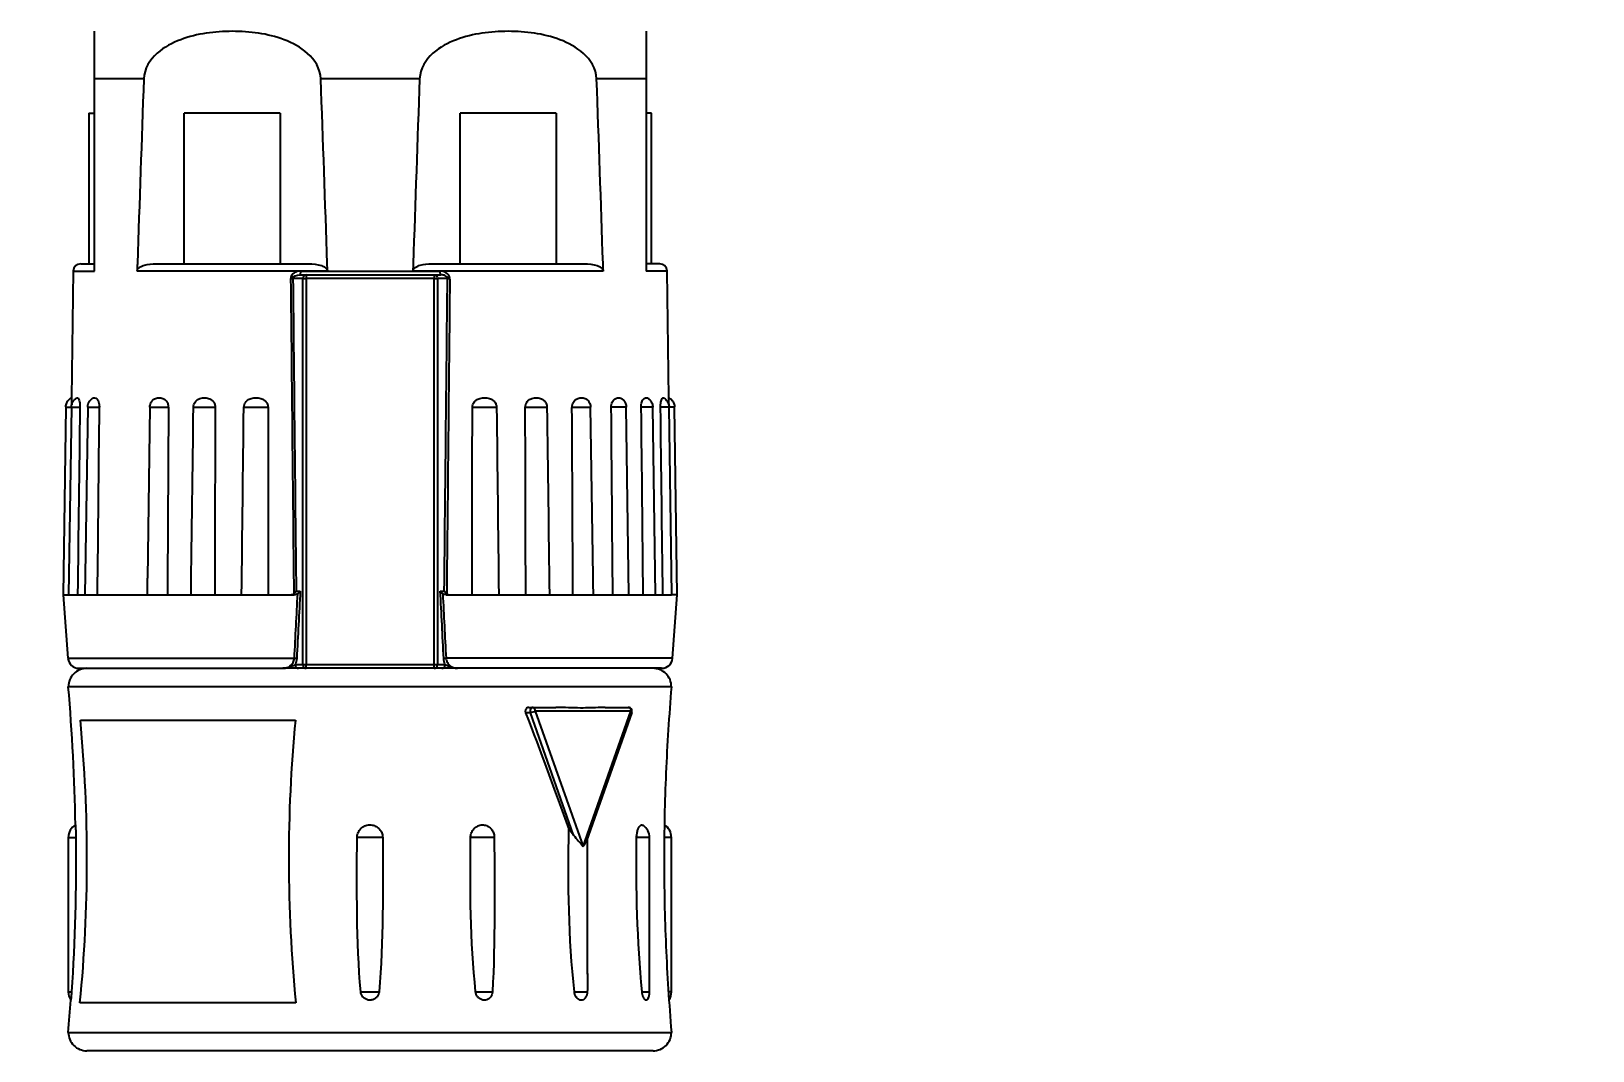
# Model space of a CAD drawing. Header units: millimetres. Extents: x -856 to 354, y -259 to 596.
# Drawn here: x -444.43 to -401.97, y 444.27 to 471.99 of the extents above; entities that cross this region are included whole.
import ezdxf

# ---------------------------------------------------------------- set-up
doc = ezdxf.new("R2010")
doc.units = ezdxf.units.MM
doc.linetypes.add('AI-Linetype-1', pattern=[8.946, 5.315, -1.594, 0.443, -1.594])
doc.layers.add('07 Dimension', color=4, linetype='Continuous', lineweight=15)
doc.layers.add('Layer 1', color=7, linetype='Continuous', lineweight=70, true_color=0x9f8faf)
doc.styles.add('BIGFONT', font='ROMANS.SHX', dxfattribs={"bigfont": 'bigfont'})
doc.styles.get("Standard").update_dxf_attribs({"font": 'monotxt.shx', "height": 1.6, "bigfont": '@extfont2.shx'})
doc.dimstyles.new('ISO-25', dxfattribs={"dimscale": 0.5, "dimtxt": 3.2, "dimasz": 2.5, "dimexe": 1.25, "dimexo": 1, "dimgap": 1, "dimtad": 1, "dimdsep": 46, "dimtxsty": 'Standard', "dimblk": 'OPEN', "dimcen": 2.5, "dimclrd": 256, "dimclre": 256, "dimclrt": 256, "dimadec": 0, "dimazin": 0, "dimtfac": 1, "dimtmove": 0, "dimatfit": 3, "dimldrblk": 'OPEN', "dimfxl": 1, "dimlwd": -1, "dimarcsym": 0})

# ---------------------------------------------------------------- blocks, each defined once
blk = doc.blocks.new('_Open')
at = {"color": 0, "linetype": 'ByBlock', "lineweight": -2}
for p, q in [((-1, 0.167), (0, 0)), ((-1, -0.167), (0, 0)), ((0, 0), (-1, 0))]:
    blk.add_line(p, q, dxfattribs=at)
blk = doc.blocks.new('*D85')
at = {"layer": '07 Dimension', "linetype": 'AI-Linetype-1', "lineweight": -2, "ltscale": 0.15, "transparency": 16777216}
for p, q in [((-577.213, 384.288), (-577.213, 492.032)), ((-217.213, 384.288), (-217.213, 492.032))]:
    blk.add_line(p, q, dxfattribs=at)
at = {"layer": '07 Dimension', "ltscale": 0.15, "transparency": 16777216}
blk.add_line((-575.213, 491.407), (-219.213, 491.407), dxfattribs=at)
at = {"layer": 'Defpoints', "color": 0, "ltscale": 0.15, "transparency": 16777216}
for p in [(-217.213, 491.407), (-577.213, 383.788), (-217.213, 383.788)]:
    blk.add_point(p, dxfattribs=at)
at = {"layer": '07 Dimension', "ltscale": 0.15, "transparency": 16777216, "xscale": 2, "yscale": 2, "zscale": 2, "rotation": 180}
blk.add_blockref('_Open', (-577.213, 491.407), dxfattribs=at)
at = {"layer": '07 Dimension', "ltscale": 0.15, "transparency": 16777216, "xscale": 2, "yscale": 2, "zscale": 2}
blk.add_blockref('_Open', (-217.213, 491.407), dxfattribs=at)
at = {"layer": '07 Dimension', "ltscale": 0.15, "transparency": 16777216, "insert": (-397.213, 494.407), "char_height": 5, "attachment_point": 5, "style": 'BIGFONT'}
blk.add_mtext('360', dxfattribs=at)
blk = doc.blocks.new('*D87')
at = {"layer": '07 Dimension', "linetype": 'AI-Linetype-1', "lineweight": -2, "ltscale": 0.15, "transparency": 16777216}
for p, q in [((-441.711, 472.666), (-622.801, 472.666)), ((-458.813, 425.695), (-622.801, 425.695))]:
    blk.add_line(p, q, dxfattribs=at)
at = {"layer": '07 Dimension', "ltscale": 0.15, "transparency": 16777216}
blk.add_line((-622.176, 427.695), (-622.176, 470.666), dxfattribs=at)
at = {"layer": 'Defpoints', "color": 0, "ltscale": 0.15, "transparency": 16777216}
for p in [(-622.176, 472.666), (-441.211, 472.666), (-458.313, 425.695)]:
    blk.add_point(p, dxfattribs=at)
at = {"layer": '07 Dimension', "ltscale": 0.15, "transparency": 16777216, "xscale": 2, "yscale": 2, "zscale": 2}
for p, rotation in [((-622.176, 472.666), 90), ((-622.176, 425.695), 270)]:
    blk.add_blockref('_Open', p, dxfattribs=dict(at, rotation=rotation))
at = {"layer": '07 Dimension', "ltscale": 0.15, "transparency": 16777216, "insert": (-625.176, 449.18), "char_height": 5, "attachment_point": 5, "rotation": 90, "style": 'BIGFONT'}
blk.add_mtext('47', dxfattribs=at)

msp = doc.modelspace()

# ---------------------------------------------------------------- linework, layer by layer
at = {"layer": 'Layer 1', "lineweight": -3}
for p, q in [((-442.713, 470.695), (-442.713, 471.987)), ((-427.713, 471.987), (-427.713, 470.695)), ((-441.369, 470.695), (-442.713, 470.695)), ((-442.713, 465.469), (-442.713, 470.695)), ((-433.869, 470.695), (-436.556, 470.695)), ((-427.713, 470.695), (-429.056, 470.695)), ((-427.713, 470.695), (-427.713, 465.469)), ((-442.863, 469.766), (-442.713, 469.766)), ((-442.863, 469.766), (-442.863, 465.666)), ((-440.268, 465.666), (-440.268, 469.766)), ((-437.657, 469.766), (-440.268, 469.766)), ((-437.657, 469.766), (-437.657, 465.666)), ((-432.768, 465.666), (-432.768, 469.766)), ((-430.157, 469.766), (-432.768, 469.766)), ((-430.157, 469.766), (-430.157, 465.666)), ((-427.563, 469.766), (-427.713, 469.766)), ((-427.563, 465.666), (-427.563, 469.766)), ((-443.286, 465.469), (-443.336, 462.024)), ((-443.286, 465.469), (-442.713, 465.469)), ((-443.086, 465.666), (-442.713, 465.666)), ((-436.375, 465.469), (-441.551, 465.469)), ((-441.038, 465.666), (-436.888, 465.666)), ((-437.107, 465.465), (-433.318, 465.465)), ((-428.875, 465.469), (-434.051, 465.469)), ((-433.538, 465.666), (-429.388, 465.666)), ((-427.339, 465.666), (-427.713, 465.666)), ((-427.139, 465.469), (-427.713, 465.469)), ((-427.09, 462.024), (-427.139, 465.469)), ((-437.042, 465.266), (-437.314, 465.266)), ((-437.131, 465.366), (-436.955, 465.366)), ((-437.042, 454.766), (-437.042, 465.266)), ((-437.042, 465.266), (-436.955, 465.266)), ((-436.955, 465.366), (-433.47, 465.366)), ((-436.955, 465.366), (-436.955, 465.266)), ((-433.47, 465.266), (-436.955, 465.266)), ((-436.955, 465.266), (-436.955, 454.766)), ((-433.47, 465.366), (-433.294, 465.366)), ((-433.47, 465.366), (-433.47, 465.266)), ((-433.47, 454.766), (-433.47, 465.266)), ((-433.47, 465.266), (-433.384, 465.266)), ((-433.384, 465.266), (-433.384, 454.766)), ((-433.111, 465.266), (-433.384, 465.266)), ((-443.489, 461.766), (-443.563, 456.666)), ((-443.489, 461.766), (-443.34, 461.766)), ((-443.339, 461.766), (-443.413, 456.666)), ((-443.339, 461.766), (-443.107, 461.766)), ((-442.896, 461.766), (-442.969, 456.666)), ((-442.896, 461.766), (-442.578, 461.766)), ((-441.205, 461.766), (-441.272, 457.114)), ((-441.205, 461.766), (-440.703, 461.766)), ((-440.018, 461.766), (-439.429, 461.766)), ((-438.647, 461.766), (-437.992, 461.766)), ((-432.433, 461.766), (-431.778, 461.766)), ((-430.997, 461.766), (-430.407, 461.766)), ((-429.722, 461.766), (-429.221, 461.766)), ((-429.154, 457.163), (-429.221, 461.766)), ((-428.251, 461.766), (-428.659, 461.766)), ((-428.177, 456.666), (-428.251, 461.766)), ((-427.53, 461.766), (-427.847, 461.766)), ((-427.456, 456.666), (-427.53, 461.766)), ((-427.086, 461.766), (-427.319, 461.766)), ((-427.013, 456.666), (-427.086, 461.766)), ((-426.936, 461.766), (-427.085, 461.766)), ((-426.863, 456.666), (-426.936, 461.766)), ((-443.563, 456.666), (-443.402, 456.666)), ((-443.563, 456.666), (-443.433, 454.944)), ((-443.402, 456.666), (-442.927, 456.666)), ((-442.927, 456.666), (-441.117, 456.666)), ((-441.117, 456.666), (-439.852, 456.666)), ((-439.852, 456.666), (-438.408, 456.666)), ((-438.408, 456.666), (-437.278, 456.666)), ((-437.227, 456.766), (-437.116, 456.766)), ((-433.309, 456.766), (-433.198, 456.766)), ((-433.147, 456.666), (-432.017, 456.666)), ((-432.017, 456.666), (-430.574, 456.666)), ((-430.574, 456.666), (-429.308, 456.666)), ((-429.308, 456.666), (-428.27, 456.666)), ((-428.27, 456.666), (-427.498, 456.666)), ((-427.498, 456.666), (-427.023, 456.666)), ((-426.863, 456.666), (-427.023, 456.666)), ((-426.992, 454.944), (-426.863, 456.666)), ((-443.433, 454.944), (-437.274, 454.944)), ((-426.992, 454.944), (-433.152, 454.944)), ((-443.134, 454.666), (-437.585, 454.666)), ((-437.162, 454.666), (-437.585, 454.666)), ((-437.249, 454.766), (-437.042, 454.766)), ((-436.955, 454.666), (-437.162, 454.666)), ((-437.042, 454.766), (-436.955, 454.766)), ((-436.955, 454.766), (-433.47, 454.766)), ((-436.955, 454.666), (-436.955, 454.766)), ((-433.47, 454.666), (-436.955, 454.666)), ((-433.47, 454.666), (-433.47, 454.766)), ((-433.47, 454.766), (-433.384, 454.766)), ((-433.263, 454.666), (-433.47, 454.666)), ((-433.384, 454.766), (-433.176, 454.766)), ((-432.84, 454.666), (-433.263, 454.666)), ((-427.291, 454.666), (-432.84, 454.666)), ((-427.022, 454.166), (-443.422, 454.166)), ((-430.903, 453.602), (-430.794, 453.602)), ((-430.794, 453.602), (-430.161, 453.602)), ((-428.827, 453.602), (-428.194, 453.602)), ((-443.095, 453.259), (-437.247, 453.259)), ((-430.857, 453.457), (-430.989, 453.457)), ((-429.681, 450.131), (-430.857, 453.457)), ((-428.123, 453.502), (-430.723, 453.502)), ((-430.723, 453.502), (-429.423, 449.825)), ((-429.423, 449.825), (-428.123, 453.502)), ((-428.1, 453.468), (-429.334, 449.978)), ((-443.422, 450.066), (-443.217, 450.066)), ((-443.422, 450.066), (-443.422, 445.866)), ((-434.873, 450.066), (-435.57, 450.066)), ((-431.839, 450.066), (-432.484, 450.066)), ((-429.306, 446.351), (-429.306, 450.057)), ((-427.615, 450.066), (-427.968, 450.066)), ((-427.615, 445.866), (-427.615, 450.066)), ((-427.022, 450.066), (-427.226, 450.066)), ((-427.022, 445.866), (-427.022, 450.066)), ((-443.422, 445.866), (-443.335, 445.866)), ((-435.47, 445.866), (-434.973, 445.866)), ((-432.346, 445.866), (-431.887, 445.866)), ((-429.66, 445.866), (-429.309, 445.866)), ((-427.821, 445.866), (-427.615, 445.866)), ((-427.022, 445.866), (-427.108, 445.866)), ((-437.238, 445.573), (-443.105, 445.573)), ((-443.422, 444.766), (-427.022, 444.766)), ((-427.522, 444.266), (-442.922, 444.266))]:
    msp.add_line(p, q, dxfattribs=at)
for centre, radius, start, end in [((-443.086, 465.466), 0.2, 90, 179.1751), ((-427.339, 465.466), 0.2, 0.8249, 90.0001), ((-443.134, 454.966), 0.3, 186.0036, 268.2858), ((-427.291, 454.966), 0.3, 271.7144, 353.9964), ((-442.922, 454.166), 0.5, 90, 180.0002), ((-427.522, 454.166), 0.5, 359.9998, 90.0001), ((-498.547, 449.466), 55.325, 0.9752, 4.8733), ((-428.194, 453.502), 0.1, 340.5279, 89.9998), ((-443.022, 450.066), 0.4, 121.3347, 179.9995), ((-428.015, 450.066), 0.4, 0.0005, 55.8658), ((-427.422, 450.066), 0.4, 0.0005, 58.5198), ((-443.022, 445.866), 0.4, 180.0001, 213.8426), ((-428.015, 445.866), 0.4, 332.697, 359.9999), ((-427.422, 445.866), 0.4, 326.1574, 359.9999), ((-498.547, 449.466), 55.325, 355.1267, 356.0379), ((-442.922, 444.766), 0.5, 179.9996, 270), ((-427.522, 444.766), 0.5, 269.9999, 0.0004)]:
    msp.add_arc(centre, radius, start, end, dxfattribs=at)
at = {"layer": 'Layer 1', "lineweight": -3, "extrusion": (0, 0, -1)}
for centre, major_axis, ratio, start_param, end_param in [((-437.131, 465.466), (0, -0.1), 0.234688, 4.726763, 6.283185), ((-14421.467, -108.482), (0, 27974.19), 0.5, 1.550285, 1.550589), ((-433.47, 465.266), (0, 0.1), 0.866025, 0, 1.570796), ((13549.452, -108.417), (0, -27971.011), 0.5, 1.591004, 1.591308), ((-8336.735, 387.658), (222.585, 11163.657), 0.707037, 1.550062, 1.550519), ((-9723.891, 387.658), (283.262, 11162.282), 0.831387, 1.543064, 1.543521), ((-10754.089, 387.658), (411.087, 11158.306), 0.923788, 1.530138, 1.530595), ((-10747.075, 387.658), (411.086, -11158.306), 0.923788, 4.739772, 4.740228), ((8850.342, 387.682), (283.167, -11158.526), 0.831387, 1.598072, 1.598529), ((7463.653, 387.682), (222.51, -11159.9), 0.707037, 1.591073, 1.59153), ((3844.582, 387.682), (170.316, -11160.819), 0.382645, 1.582816, 1.583273), ((1751.28, 387.682), (160.436, -11160.965), 0.195071, 1.579781, 1.580238), ((7450.692, 387.682), (222.51, 11159.9), 0.707036, 4.704474, 4.704514), ((-8323.774, 387.658), (222.585, -11163.657), 0.707036, 4.72026, 4.720304), ((-1015.296, 576.534), (0, 1162.546), 0.5, 1.674002, 1.675584), ((144.941, 576.549), (0, -1162.685), 0.5, 1.466009, 1.467591), ((-433.127, 454.936), (0.0999, 0.0053), 0.090594, 3.667577, 4.464131), ((-428.194, 453.502), (0, 0.1), 0.707107, 0, 1.570796)]:
    msp.add_ellipse(centre, major_axis=major_axis, ratio=ratio, start_param=start_param, end_param=end_param, dxfattribs=at)
at = {"layer": 'Layer 1', "lineweight": -3}
for centre, major_axis, ratio, start_param, end_param in [((-433.294, 465.466), (0, -0.1), 0.234688, 4.726763, 6.283185), ((-437.401, 465.266), (0.1, 0.001), 0.017764, 4.983074, 5.759495), ((-14466.731, -119.317), (4.163, -28680.924), 0.489257, 1.59081, 1.591109), ((-436.955, 465.266), (0, 0.1), 0.866025, 0, 1.570796), ((13597.896, -119.383), (4.164, 28684.212), 0.489256, 1.550484, 1.550783), ((-433.025, 465.266), (0.1, -0.001), 0.017764, 3.665283, 4.441704), ((-1015.147, 578.589), (-0.992, -1189.045), 0.488713, 1.467029, 1.468508), ((144.655, 578.575), (-0.991, 1188.907), 0.488713, 1.673084, 1.674564), ((-437.162, 454.766), (0, 0.1), 0.866025, 1.570796, 3.141593), ((-436.955, 454.766), (0, 0.1), 0.866025, 1.570796, 3.141593), ((-433.47, 454.766), (0, -0.1), 0.866025, 0, 1.570796), ((-433.263, 454.766), (0, -0.1), 0.866025, 0, 1.570796), ((-430.794, 453.502), (0, 0.1), 0.707107, 0, 2.034444), ((-430.794, 453.502), (0, -0.1), 0.707107, 1.570796, 3.141593), ((-428.194, 453.502), (0.0943, -0.0333), 0.316228, 0, 0.841069)]:
    msp.add_ellipse(centre, major_axis=major_axis, ratio=ratio, start_param=start_param, end_param=end_param, dxfattribs=at)
at = {"layer": 'Layer 1', "lineweight": -3, "extrusion": (5.66926e-33, 3.9439e-31, -1)}
msp.add_ellipse((-2622.438, 387.658), major_axis=(160.49, 11164.722), ratio=0.195071, start_param=1.561355, end_param=1.561811, dxfattribs=at)
at = {"layer": 'Layer 1', "lineweight": -3, "extrusion": (6.01838e-33, 3.94385e-31, -1)}
msp.add_ellipse((-4716.446, 387.658), major_axis=(170.373, 11164.576), ratio=0.382645, start_param=1.558319, end_param=1.558776, dxfattribs=at)
at = {"layer": 'Layer 1', "lineweight": -3, "extrusion": (-1.00061e-32, -3.94304e-31, -1)}
msp.add_ellipse((8840.159, 387.682), major_axis=(283.167, 11158.526), ratio=0.831387, start_param=4.697475, end_param=4.697932, dxfattribs=at)
at = {"layer": 'Layer 1', "lineweight": -3, "extrusion": (9.85408e-32, -3.63037e-33, -1)}
msp.add_ellipse((9873.178, 387.682), major_axis=(410.948, 11154.551), ratio=0.923788, start_param=4.684549, end_param=4.685006, dxfattribs=at)
at = {"layer": 'Layer 1', "lineweight": -3, "extrusion": (-1.45215e-32, 3.94163e-31, -1)}
msp.add_ellipse((9880.193, 387.682), major_axis=(410.948, -11154.551), ratio=0.923788, start_param=1.610998, end_param=1.611455, dxfattribs=at)
at = {"layer": 'Layer 1', "lineweight": -3, "extrusion": (1.08582e-31, -3.91802e-31, -1)}
msp.add_ellipse((-9713.708, 387.658), major_axis=(283.262, -11162.282), ratio=0.831387, start_param=4.726846, end_param=4.727303, dxfattribs=at)
at = {"layer": 'Layer 1', "lineweight": -3, "extrusion": (9.85934e-32, 1.67177e-33, -1)}
msp.add_ellipse((5773.414, 387.682), major_axis=(189.24, -11160.514), ratio=0.555515, start_param=1.586396, end_param=1.586853, dxfattribs=at)
at = {"layer": 'Layer 1', "lineweight": -3, "extrusion": (-2.07156e-32, -3.93886e-31, -1)}
msp.add_ellipse((-437.299, 454.936), major_axis=(0.0999, -0.0053), ratio=0.090594, start_param=4.960647, end_param=5.757201, dxfattribs=at)
at = {"layer": 'Layer 1', "lineweight": -3, "extrusion": (-9.29681e-32, -3.28692e-32, -1)}
msp.add_ellipse((-430.794, 453.502), major_axis=(0.0943, 0.0333), ratio=0.316228, start_param=0.841069, end_param=2.411865, dxfattribs=at)
at = {"layer": 'Layer 1', "lineweight": -3, "extrusion": (-8.47482e-16, 2.1343e-15, -1)}
msp.add_ellipse((-429.706, 449.602), major_axis=(-0.315, 0.794), ratio=0.310029, start_param=0.641901, end_param=0.970551, dxfattribs=at)
at = {"layer": 'Layer 1', "lineweight": -3}
for points, knots in [([(-436.556, 470.695), (-436.566, 470.976), (-436.726, 471.218), (-437.104, 471.558), (-437.326, 471.672), (-438.009, 471.929), (-438.484, 471.987), (-439.44, 471.987), (-439.912, 471.929), (-440.593, 471.675), (-440.819, 471.559), (-441.199, 471.219), (-441.359, 470.977), (-441.369, 470.695)], [0, 0, 0, 0, 0.125, 0.125, 0.25, 0.25, 0.5, 0.5, 0.75, 0.75, 0.875, 0.875, 1, 1, 1, 1]), ([(-429.056, 470.695), (-429.066, 470.976), (-429.226, 471.218), (-429.604, 471.558), (-429.826, 471.672), (-430.509, 471.929), (-430.984, 471.987), (-431.94, 471.987), (-432.412, 471.929), (-433.093, 471.675), (-433.319, 471.559), (-433.699, 471.219), (-433.859, 470.977), (-433.869, 470.695)], [0, 0, 0, 0, 0.125, 0.125, 0.25, 0.25, 0.5, 0.5, 0.75, 0.75, 0.875, 0.875, 1, 1, 1, 1]), ([(-441.369, 470.695), (-441.429, 469.019), (-441.488, 467.342), (-441.546, 465.6), (-441.549, 465.535), (-441.551, 465.469)], [0, 0, 0, 0, 0.962319, 0.962319, 1, 1, 1, 1]), ([(-436.375, 465.469), (-436.377, 465.535), (-436.379, 465.6), (-436.438, 467.342), (-436.496, 469.019), (-436.556, 470.695)], [0, 0, 0, 0, 0.037681, 0.037681, 1, 1, 1, 1]), ([(-433.869, 470.695), (-433.929, 469.019), (-433.988, 467.342), (-434.046, 465.6), (-434.049, 465.535), (-434.051, 465.469)], [0, 0, 0, 0, 0.962319, 0.962319, 1, 1, 1, 1]), ([(-428.875, 465.469), (-428.877, 465.535), (-428.879, 465.6), (-428.938, 467.342), (-428.996, 469.019), (-429.056, 470.695)], [0, 0, 0, 0, 0.037681, 0.037681, 1, 1, 1, 1]), ([(-441.551, 465.469), (-441.55, 465.479), (-441.548, 465.488), (-441.545, 465.497), (-441.541, 465.508), (-441.535, 465.518), (-441.528, 465.527), (-441.517, 465.543), (-441.502, 465.556), (-441.487, 465.567), (-441.446, 465.596), (-441.399, 465.614), (-441.352, 465.628), (-441.25, 465.657), (-441.143, 465.666), (-441.038, 465.666)], [0, 0, 0, 0, 0.042758, 0.042758, 0.042758, 0.097122, 0.097122, 0.097122, 0.190631, 0.190631, 0.190631, 0.445282, 0.445282, 0.445282, 1, 1, 1, 1]), ([(-436.888, 465.666), (-436.771, 465.666), (-436.652, 465.656), (-436.541, 465.617), (-436.519, 465.61), (-436.497, 465.601), (-436.476, 465.59), (-436.453, 465.577), (-436.43, 465.562), (-436.41, 465.542), (-436.402, 465.534), (-436.395, 465.525), (-436.389, 465.515), (-436.383, 465.505), (-436.378, 465.494), (-436.376, 465.481), (-436.375, 465.477), (-436.375, 465.473), (-436.375, 465.469)], [0, 0, 0, 0, 0.614435, 0.614435, 0.614435, 0.734266, 0.734266, 0.734266, 0.87053, 0.87053, 0.87053, 0.9255, 0.9255, 0.9255, 0.981555, 0.981555, 0.981555, 1, 1, 1, 1]), ([(-434.051, 465.469), (-434.05, 465.479), (-434.048, 465.488), (-434.045, 465.497), (-434.041, 465.508), (-434.035, 465.518), (-434.028, 465.527), (-434.017, 465.543), (-434.002, 465.556), (-433.987, 465.567), (-433.946, 465.596), (-433.899, 465.614), (-433.852, 465.628), (-433.75, 465.657), (-433.643, 465.666), (-433.538, 465.666)], [0, 0, 0, 0, 0.042758, 0.042758, 0.042758, 0.097122, 0.097122, 0.097122, 0.190631, 0.190631, 0.190631, 0.445282, 0.445282, 0.445282, 1, 1, 1, 1]), ([(-429.388, 465.666), (-429.271, 465.666), (-429.152, 465.656), (-429.041, 465.617), (-429.019, 465.61), (-428.997, 465.601), (-428.976, 465.59), (-428.953, 465.577), (-428.93, 465.562), (-428.91, 465.542), (-428.902, 465.534), (-428.895, 465.525), (-428.889, 465.515), (-428.883, 465.505), (-428.878, 465.494), (-428.876, 465.481), (-428.875, 465.477), (-428.875, 465.473), (-428.875, 465.469)], [0, 0, 0, 0, 0.614435, 0.614435, 0.614435, 0.734266, 0.734266, 0.734266, 0.87053, 0.87053, 0.87053, 0.9255, 0.9255, 0.9255, 0.981555, 0.981555, 0.981555, 1, 1, 1, 1]), ([(-433.111, 465.266), (-433.111, 465.281), (-433.117, 465.296), (-433.142, 465.324), (-433.178, 465.344), (-433.206, 465.355), (-433.242, 465.366), (-433.294, 465.366)], [0, 0, 0, 0, 0.25, 0.25, 0.5, 0.5, 1, 1, 1, 1]), ([(-443.489, 461.772), (-443.488, 461.81), (-443.48, 461.847), (-443.451, 461.913), (-443.432, 461.942), (-443.389, 461.988), (-443.366, 462.006), (-443.341, 462.021)], [0.0000060028, 0.0000060028, 0.0000060028, 0.0000060028, 0.0001191072, 0.0001191072, 0.0002218861, 0.0002218861, 0.0003089778, 0.0003089778, 0.0003089778, 0.0003089778]), ([(-443.339, 461.766), (-443.339, 461.806), (-443.33, 461.845), (-443.301, 461.913), (-443.282, 461.942), (-443.237, 461.989), (-443.213, 462.009), (-443.186, 462.024)], [0, 0, 0, 0, 0.0001191072, 0.0001191072, 0.0002218861, 0.0002218861, 0.0003150179, 0.0003150179, 0.0003150179, 0.0003150179]), ([(-443.336, 462.024), (-443.335, 462.006), (-443.333, 461.979), (-443.332, 461.943), (-443.332, 461.916), (-443.331, 461.879), (-443.331, 461.852), (-443.331, 461.834)], [0.5, 0.5, 0.5, 0.5, 0.6226706, 0.6840059, 0.7453412, 0.8066766, 0.9293472, 0.9293472, 0.9293472, 0.9293472]), ([(-443.192, 462.02), (-443.186, 462.024), (-443.18, 462.025), (-443.174, 462.023), (-443.164, 462.021), (-443.153, 462.012), (-443.143, 461.993), (-443.137, 461.981), (-443.13, 461.965), (-443.125, 461.944), (-443.12, 461.926), (-443.116, 461.905), (-443.113, 461.881), (-443.11, 461.857), (-443.108, 461.83), (-443.107, 461.802), (-443.106, 461.79), (-443.106, 461.778), (-443.107, 461.766)], [0.4331548, 0.4331548, 0.4331548, 0.4331548, 0.5305711, 0.5305711, 0.5305711, 0.6871522, 0.6871522, 0.6871522, 0.7895077, 0.7895077, 0.7895077, 0.8760166, 0.8760166, 0.8760166, 0.9631822, 0.9631822, 0.9631822, 1, 1, 1, 1]), ([(-442.896, 461.766), (-442.895, 461.806), (-442.887, 461.845), (-442.857, 461.913), (-442.838, 461.942), (-442.8, 461.982), (-442.785, 461.996), (-442.767, 462.008)], [0, 0, 0, 0, 0.0001191072, 0.0001191072, 0.0002218861, 0.0002218861, 0.0002847315, 0.0002847315, 0.0002847315, 0.0002847315]), ([(-442.768, 462.008), (-442.748, 462.021), (-442.727, 462.026), (-442.706, 462.023), (-442.686, 462.021), (-442.666, 462.012), (-442.648, 461.993), (-442.635, 461.981), (-442.623, 461.965), (-442.613, 461.944), (-442.604, 461.926), (-442.597, 461.905), (-442.591, 461.881), (-442.585, 461.857), (-442.581, 461.83), (-442.579, 461.802), (-442.578, 461.79), (-442.578, 461.778), (-442.578, 461.766)], [0.3603643, 0.3603643, 0.3603643, 0.3603643, 0.5305711, 0.5305711, 0.5305711, 0.6871522, 0.6871522, 0.6871522, 0.7895077, 0.7895077, 0.7895077, 0.8760166, 0.8760166, 0.8760166, 0.9631822, 0.9631822, 0.9631822, 1, 1, 1, 1]), ([(-441.179, 461.884), (-441.175, 461.892), (-441.172, 461.899), (-441.168, 461.906), (-441.156, 461.926), (-441.143, 461.944), (-441.128, 461.959), (-441.106, 461.98), (-441.081, 461.996), (-441.055, 462.006), (-441.017, 462.021), (-440.976, 462.026), (-440.935, 462.023), (-440.9, 462.021), (-440.863, 462.012), (-440.829, 461.993), (-440.807, 461.981), (-440.786, 461.965), (-440.767, 461.944), (-440.751, 461.926), (-440.737, 461.905), (-440.727, 461.881), (-440.716, 461.857), (-440.709, 461.83), (-440.705, 461.802), (-440.704, 461.79), (-440.703, 461.778), (-440.703, 461.766)], [0.1274191, 0.1274191, 0.1274191, 0.1274191, 0.1557724, 0.1557724, 0.1557724, 0.2358559, 0.2358559, 0.2358559, 0.3532761, 0.3532761, 0.3532761, 0.5305711, 0.5305711, 0.5305711, 0.6871522, 0.6871522, 0.6871522, 0.7895077, 0.7895077, 0.7895077, 0.8760166, 0.8760166, 0.8760166, 0.9631822, 0.9631822, 0.9631822, 1, 1, 1, 1]), ([(-440.018, 461.766), (-440.018, 461.791), (-440.013, 461.817), (-440.006, 461.841), (-439.999, 461.864), (-439.988, 461.887), (-439.975, 461.906), (-439.961, 461.926), (-439.945, 461.944), (-439.928, 461.959), (-439.902, 461.98), (-439.872, 461.996), (-439.842, 462.006), (-439.797, 462.021), (-439.748, 462.026), (-439.701, 462.023), (-439.659, 462.021), (-439.616, 462.012), (-439.576, 461.993), (-439.55, 461.981), (-439.525, 461.965), (-439.504, 461.944), (-439.485, 461.926), (-439.469, 461.905), (-439.457, 461.881), (-439.444, 461.857), (-439.435, 461.83), (-439.431, 461.802), (-439.43, 461.79), (-439.429, 461.778), (-439.429, 461.766)], [0, 0, 0, 0, 0.078022, 0.078022, 0.078022, 0.155772, 0.155772, 0.155772, 0.235856, 0.235856, 0.235856, 0.353276, 0.353276, 0.353276, 0.530571, 0.530571, 0.530571, 0.687152, 0.687152, 0.687152, 0.789508, 0.789508, 0.789508, 0.876017, 0.876017, 0.876017, 0.963182, 0.963182, 0.963182, 1, 1, 1, 1]), ([(-438.647, 461.766), (-438.647, 461.791), (-438.642, 461.817), (-438.634, 461.841), (-438.626, 461.864), (-438.614, 461.887), (-438.599, 461.906), (-438.584, 461.926), (-438.566, 461.944), (-438.546, 461.959), (-438.517, 461.98), (-438.485, 461.996), (-438.451, 462.006), (-438.4, 462.021), (-438.347, 462.026), (-438.294, 462.023), (-438.247, 462.021), (-438.2, 462.012), (-438.156, 461.993), (-438.127, 461.981), (-438.099, 461.965), (-438.075, 461.944), (-438.055, 461.926), (-438.037, 461.905), (-438.023, 461.881), (-438.01, 461.857), (-438, 461.83), (-437.995, 461.802), (-437.993, 461.79), (-437.992, 461.778), (-437.992, 461.766)], [0, 0, 0, 0, 0.078022, 0.078022, 0.078022, 0.155772, 0.155772, 0.155772, 0.235856, 0.235856, 0.235856, 0.353276, 0.353276, 0.353276, 0.530571, 0.530571, 0.530571, 0.687152, 0.687152, 0.687152, 0.789508, 0.789508, 0.789508, 0.876017, 0.876017, 0.876017, 0.963182, 0.963182, 0.963182, 1, 1, 1, 1]), ([(-432.433, 461.766), (-432.433, 461.791), (-432.429, 461.817), (-432.42, 461.841), (-432.412, 461.864), (-432.4, 461.887), (-432.385, 461.906), (-432.37, 461.926), (-432.351, 461.944), (-432.331, 461.959), (-432.302, 461.98), (-432.269, 461.996), (-432.235, 462.006), (-432.184, 462.021), (-432.129, 462.026), (-432.077, 462.023), (-432.03, 462.021), (-431.983, 462.012), (-431.94, 461.993), (-431.912, 461.981), (-431.884, 461.965), (-431.861, 461.944), (-431.841, 461.926), (-431.823, 461.905), (-431.81, 461.881), (-431.796, 461.857), (-431.786, 461.83), (-431.782, 461.802), (-431.78, 461.79), (-431.779, 461.778), (-431.778, 461.766)], [0, 0, 0, 0, 0.078022, 0.078022, 0.078022, 0.155772, 0.155772, 0.155772, 0.235856, 0.235856, 0.235856, 0.353276, 0.353276, 0.353276, 0.530571, 0.530571, 0.530571, 0.687152, 0.687152, 0.687152, 0.789508, 0.789508, 0.789508, 0.876017, 0.876017, 0.876017, 0.963182, 0.963182, 0.963182, 1, 1, 1, 1]), ([(-430.997, 461.766), (-430.997, 461.791), (-430.993, 461.817), (-430.985, 461.841), (-430.978, 461.864), (-430.967, 461.887), (-430.954, 461.906), (-430.94, 461.926), (-430.923, 461.944), (-430.905, 461.959), (-430.878, 461.98), (-430.848, 461.996), (-430.817, 462.006), (-430.771, 462.021), (-430.722, 462.026), (-430.675, 462.023), (-430.633, 462.021), (-430.591, 462.012), (-430.552, 461.993), (-430.527, 461.981), (-430.503, 461.965), (-430.481, 461.944), (-430.464, 461.926), (-430.448, 461.905), (-430.436, 461.881), (-430.423, 461.857), (-430.415, 461.83), (-430.41, 461.802), (-430.409, 461.79), (-430.408, 461.778), (-430.407, 461.766)], [0, 0, 0, 0, 0.078022, 0.078022, 0.078022, 0.155772, 0.155772, 0.155772, 0.235856, 0.235856, 0.235856, 0.353276, 0.353276, 0.353276, 0.530571, 0.530571, 0.530571, 0.687152, 0.687152, 0.687152, 0.789508, 0.789508, 0.789508, 0.876017, 0.876017, 0.876017, 0.963182, 0.963182, 0.963182, 1, 1, 1, 1]), ([(-429.722, 461.766), (-429.722, 461.791), (-429.719, 461.817), (-429.713, 461.841), (-429.706, 461.864), (-429.697, 461.887), (-429.686, 461.906), (-429.674, 461.926), (-429.659, 461.944), (-429.644, 461.959), (-429.621, 461.98), (-429.595, 461.996), (-429.569, 462.006), (-429.53, 462.021), (-429.488, 462.026), (-429.448, 462.023), (-429.412, 462.021), (-429.377, 462.012), (-429.344, 461.993), (-429.322, 461.981), (-429.302, 461.965), (-429.284, 461.944), (-429.269, 461.927), (-429.257, 461.907), (-429.246, 461.884)], [0, 0, 0, 0, 0.0780218, 0.0780218, 0.0780218, 0.1557724, 0.1557724, 0.1557724, 0.2358559, 0.2358559, 0.2358559, 0.3532761, 0.3532761, 0.3532761, 0.5305711, 0.5305711, 0.5305711, 0.6871522, 0.6871522, 0.6871522, 0.7895077, 0.7895077, 0.7895077, 0.8727255, 0.8727255, 0.8727255, 0.8727255]), ([(-428.659, 461.766), (-428.659, 461.791), (-428.656, 461.817), (-428.652, 461.841), (-428.647, 461.864), (-428.639, 461.887), (-428.63, 461.906), (-428.621, 461.926), (-428.609, 461.944), (-428.597, 461.959), (-428.579, 461.98), (-428.558, 461.996), (-428.538, 462.006), (-428.507, 462.021), (-428.474, 462.026), (-428.442, 462.023), (-428.414, 462.021), (-428.386, 462.012), (-428.361, 461.993), (-428.354, 461.989), (-428.348, 461.983), (-428.341, 461.977)], [0, 0, 0, 0, 0.0780218, 0.0780218, 0.0780218, 0.1557724, 0.1557724, 0.1557724, 0.2358559, 0.2358559, 0.2358559, 0.3532761, 0.3532761, 0.3532761, 0.5305711, 0.5305711, 0.5305711, 0.6871522, 0.6871522, 0.6871522, 0.7279282, 0.7279282, 0.7279282, 0.7279282]), ([(-427.847, 461.766), (-427.848, 461.791), (-427.846, 461.817), (-427.842, 461.841), (-427.839, 461.864), (-427.834, 461.887), (-427.827, 461.906), (-427.821, 461.926), (-427.813, 461.944), (-427.804, 461.959), (-427.792, 461.98), (-427.777, 461.996), (-427.763, 462.006), (-427.741, 462.021), (-427.718, 462.026), (-427.697, 462.023), (-427.683, 462.021), (-427.67, 462.016), (-427.657, 462.008)], [0, 0, 0, 0, 0.0780218, 0.0780218, 0.0780218, 0.1557724, 0.1557724, 0.1557724, 0.2358559, 0.2358559, 0.2358559, 0.3532761, 0.3532761, 0.3532761, 0.5305711, 0.5305711, 0.5305711, 0.6393916, 0.6393916, 0.6393916, 0.6393916]), ([(-427.658, 462.008), (-427.635, 461.992), (-427.615, 461.973), (-427.576, 461.926), (-427.559, 461.896), (-427.536, 461.832), (-427.53, 461.799), (-427.53, 461.766)], [0.0000365014, 0.0000365014, 0.0000365014, 0.0000365014, 0.0001191072, 0.0001191072, 0.0002218861, 0.0002218861, 0.0003212137, 0.0003212137, 0.0003212137, 0.0003212137]), ([(-427.319, 461.766), (-427.319, 461.791), (-427.318, 461.817), (-427.317, 461.841), (-427.315, 461.864), (-427.312, 461.887), (-427.309, 461.906), (-427.305, 461.926), (-427.301, 461.944), (-427.296, 461.959), (-427.289, 461.98), (-427.282, 461.996), (-427.274, 462.006), (-427.263, 462.021), (-427.251, 462.026), (-427.24, 462.023), (-427.238, 462.022), (-427.236, 462.022), (-427.233, 462.02)], [0, 0, 0, 0, 0.0780218, 0.0780218, 0.0780218, 0.1557724, 0.1557724, 0.1557724, 0.2358559, 0.2358559, 0.2358559, 0.3532761, 0.3532761, 0.3532761, 0.5305711, 0.5305711, 0.5305711, 0.566555, 0.566555, 0.566555, 0.566555]), ([(-427.24, 462.024), (-427.207, 462.006), (-427.178, 461.981), (-427.132, 461.926), (-427.115, 461.896), (-427.092, 461.832), (-427.086, 461.799), (-427.086, 461.766)], [0.0000061966, 0.0000061966, 0.0000061966, 0.0000061966, 0.0001191072, 0.0001191072, 0.0002218861, 0.0002218861, 0.0003212137, 0.0003212137, 0.0003212137, 0.0003212137]), ([(-427.094, 461.832), (-427.094, 461.85), (-427.094, 461.878), (-427.094, 461.914), (-427.093, 461.942), (-427.092, 461.969), (-427.091, 461.992), (-427.09, 462.01), (-427.09, 462.019), (-427.09, 462.024)], [0.0682518, 0.0682518, 0.0682518, 0.0682518, 0.1916085, 0.2532868, 0.3149651, 0.3766434, 0.4383217, 0.4691608, 0.5, 0.5, 0.5, 0.5]), ([(-427.084, 462.021), (-427.054, 462.003), (-427.026, 461.98), (-426.982, 461.926), (-426.965, 461.896), (-426.943, 461.834), (-426.937, 461.803), (-426.936, 461.772)], [0.0000122381, 0.0000122381, 0.0000122381, 0.0000122381, 0.0001191072, 0.0001191072, 0.0002218861, 0.0002218861, 0.0003152114, 0.0003152114, 0.0003152114, 0.0003152114]), ([(-441.205, 461.766), (-441.204, 461.806), (-441.196, 461.845), (-441.18, 461.882), (-441.179, 461.883), (-441.179, 461.884)], [0, 0, 0, 0, 0.0001191072, 0.0001191072, 0.00012175, 0.00012175, 0.00012175, 0.00012175]), ([(-429.246, 461.884), (-429.243, 461.877), (-429.241, 461.87), (-429.227, 461.832), (-429.221, 461.799), (-429.221, 461.766)], [0.0001996443, 0.0001996443, 0.0001996443, 0.0001996443, 0.0002218861, 0.0002218861, 0.0003212137, 0.0003212137, 0.0003212137, 0.0003212137]), ([(-428.341, 461.977), (-428.333, 461.969), (-428.326, 461.961), (-428.297, 461.926), (-428.28, 461.896), (-428.257, 461.832), (-428.251, 461.799), (-428.251, 461.766)], [0.0000851484, 0.0000851484, 0.0000851484, 0.0000851484, 0.0001191072, 0.0001191072, 0.0002218861, 0.0002218861, 0.0003212137, 0.0003212137, 0.0003212137, 0.0003212137]), ([(-437.384, 456.666), (-437.363, 456.666), (-437.342, 456.67), (-437.31, 456.681), (-437.298, 456.687), (-437.288, 456.695)], [0, 0, 0, 0, 0.623421, 0.623421, 1, 1, 1, 1]), ([(-437.288, 456.695), (-437.275, 456.705), (-437.263, 456.715), (-437.243, 456.739), (-437.235, 456.752), (-437.228, 456.765), (-437.228, 456.766), (-437.227, 456.766)], [0, 0, 0, 0, 0.467929, 0.467929, 0.980973, 0.980973, 1, 1, 1, 1]), ([(-437.184, 456.694), (-437.197, 456.684), (-437.213, 456.678), (-437.244, 456.669), (-437.261, 456.666), (-437.278, 456.666)], [0, 0, 0, 0, 0.494679, 0.494679, 1, 1, 1, 1]), ([(-437.184, 456.694), (-437.17, 456.703), (-437.157, 456.714), (-437.135, 456.738), (-437.125, 456.752), (-437.117, 456.765), (-437.117, 456.766), (-437.116, 456.766)], [0, 0, 0, 0, 0.460382, 0.460382, 0.982401, 0.982401, 1, 1, 1, 1]), ([(-433.309, 456.766), (-433.309, 456.766), (-433.308, 456.765), (-433.3, 456.751), (-433.29, 456.737), (-433.267, 456.713), (-433.255, 456.703), (-433.242, 456.694)], [0, 0, 0, 0, 0.017586, 0.017586, 0.555344, 0.555344, 1, 1, 1, 1]), ([(-433.147, 456.666), (-433.168, 456.666), (-433.189, 456.67), (-433.221, 456.681), (-433.232, 456.687), (-433.242, 456.694)], [0, 0, 0, 0, 0.633668, 0.633668, 1, 1, 1, 1]), ([(-433.198, 456.766), (-433.198, 456.766), (-433.197, 456.765), (-433.191, 456.752), (-433.183, 456.74), (-433.163, 456.716), (-433.151, 456.705), (-433.137, 456.695)], [0, 0, 0, 0, 0.01904, 0.01904, 0.516465, 0.516465, 1, 1, 1, 1]), ([(-433.137, 456.695), (-433.124, 456.685), (-433.109, 456.678), (-433.076, 456.669), (-433.059, 456.666), (-433.042, 456.666)], [0, 0, 0, 0, 0.487724, 0.487724, 1, 1, 1, 1]), ([(-437.585, 454.666), (-437.545, 454.666), (-437.509, 454.673), (-437.462, 454.689), (-437.447, 454.695), (-437.421, 454.709), (-437.417, 454.71), (-437.322, 454.777), (-437.28, 454.862), (-437.274, 454.944)], [0, 0, 0, 0, 0.25, 0.25, 0.375, 0.375, 0.5, 0.5, 1, 1, 1, 1]), ([(-433.152, 454.944), (-433.149, 454.903), (-433.136, 454.861), (-433.105, 454.804), (-433.092, 454.786), (-433.063, 454.753), (-433.038, 454.731), (-432.984, 454.694), (-432.921, 454.666), (-432.84, 454.666)], [0, 0, 0, 0, 0.25, 0.25, 0.375, 0.375, 0.5, 0.5, 1, 1, 1, 1]), ([(-437.249, 454.766), (-437.28, 454.744), (-437.335, 454.714), (-437.455, 454.676), (-437.521, 454.666), (-437.585, 454.666)], [0, 0, 0, 0, 0.5, 0.5, 1, 1, 1, 1]), ([(-432.84, 454.666), (-432.904, 454.666), (-432.97, 454.676), (-433.09, 454.714), (-433.145, 454.744), (-433.176, 454.766)], [0, 0, 0, 0, 0.5, 0.5, 1, 1, 1, 1]), ([(-430.903, 453.602), (-430.914, 453.602), (-430.924, 453.599), (-430.933, 453.596), (-430.943, 453.592), (-430.952, 453.586), (-430.961, 453.578), (-430.969, 453.571), (-430.976, 453.562), (-430.982, 453.552), (-430.987, 453.542), (-430.992, 453.531), (-430.994, 453.52), (-430.995, 453.514), (-430.996, 453.508), (-430.996, 453.502)], [0, 0, 0, 0, 0.1727186, 0.1727186, 0.1727186, 0.3454113, 0.3454113, 0.3454113, 0.5182306, 0.5182306, 0.5182306, 0.6877049, 0.6877049, 0.6877049, 0.7758623, 0.7758623, 0.7758623, 0.7758623]), ([(-428.827, 453.602), (-428.868, 453.602), (-428.91, 453.601), (-428.953, 453.599), (-429.124, 453.594), (-429.306, 453.585), (-429.496, 453.586), (-429.707, 453.587), (-429.929, 453.602), (-430.161, 453.602)], [0, 0, 0, 0, 0.105689, 0.105689, 0.105689, 0.529351, 0.529351, 0.529351, 1, 1, 1, 1]), ([(-430.996, 453.502), (-430.997, 453.496), (-430.997, 453.491), (-430.996, 453.486), (-430.995, 453.476), (-430.993, 453.466), (-430.989, 453.457)], [0.7758623, 0.7758623, 0.7758623, 0.7758623, 0.851804, 0.851804, 0.851804, 1, 1, 1, 1]), ([(-443.23, 450.408), (-443.228, 450.375), (-443.225, 450.327), (-443.222, 450.262), (-443.22, 450.213), (-443.218, 450.148), (-443.218, 450.099), (-443.217, 450.066)], [1, 1, 1, 1, 1.285714, 1.428571, 1.571429, 1.714286, 2, 2, 2, 2]), ([(-435.57, 450.066), (-435.57, 450.104), (-435.563, 450.143), (-435.55, 450.179), (-435.538, 450.215), (-435.518, 450.249), (-435.494, 450.278), (-435.47, 450.308), (-435.441, 450.334), (-435.408, 450.354), (-435.375, 450.375), (-435.338, 450.39), (-435.301, 450.399), (-435.275, 450.405), (-435.248, 450.408), (-435.222, 450.408)], [0, 0, 0, 0, 0.212144, 0.212144, 0.212144, 0.424197, 0.424197, 0.424197, 0.637371, 0.637371, 0.637371, 0.85354, 0.85354, 0.85354, 1, 1, 1, 1]), ([(-435.222, 450.408), (-435.182, 450.408), (-435.142, 450.401), (-435.105, 450.388), (-435.068, 450.375), (-435.032, 450.356), (-435.002, 450.331), (-434.971, 450.306), (-434.944, 450.276), (-434.924, 450.243), (-434.903, 450.21), (-434.888, 450.173), (-434.88, 450.135), (-434.875, 450.113), (-434.873, 450.089), (-434.873, 450.066)], [1, 1, 1, 1, 1.219311, 1.219311, 1.219311, 1.438706, 1.438706, 1.438706, 1.656982, 1.656982, 1.656982, 1.872255, 1.872255, 1.872255, 2, 2, 2, 2]), ([(-432.484, 450.066), (-432.484, 450.104), (-432.477, 450.143), (-432.465, 450.179), (-432.453, 450.215), (-432.434, 450.249), (-432.412, 450.278), (-432.389, 450.308), (-432.361, 450.334), (-432.331, 450.354), (-432.3, 450.375), (-432.265, 450.39), (-432.23, 450.399), (-432.206, 450.405), (-432.182, 450.408), (-432.157, 450.408)], [0, 0, 0, 0, 0.212144, 0.212144, 0.212144, 0.424197, 0.424197, 0.424197, 0.637371, 0.637371, 0.637371, 0.85354, 0.85354, 0.85354, 1, 1, 1, 1]), ([(-432.157, 450.408), (-432.121, 450.408), (-432.084, 450.401), (-432.05, 450.388), (-432.016, 450.375), (-431.983, 450.356), (-431.955, 450.331), (-431.928, 450.306), (-431.903, 450.276), (-431.885, 450.243), (-431.866, 450.21), (-431.853, 450.173), (-431.846, 450.135), (-431.842, 450.113), (-431.839, 450.089), (-431.839, 450.066)], [1, 1, 1, 1, 1.219311, 1.219311, 1.219311, 1.438706, 1.438706, 1.438706, 1.656982, 1.656982, 1.656982, 1.872255, 1.872255, 1.872255, 2, 2, 2, 2]), ([(-429.681, 450.131), (-429.644, 450.075), (-429.6, 450.023), (-429.556, 449.974), (-429.511, 449.924), (-429.465, 449.877), (-429.428, 449.83), (-429.426, 449.829), (-429.425, 449.827), (-429.423, 449.825)], [0, 0, 0, 0, 0.479741, 0.479741, 0.479741, 0.98085, 0.98085, 0.98085, 1, 1, 1, 1]), ([(-427.968, 450.066), (-427.968, 450.104), (-427.964, 450.143), (-427.958, 450.179), (-427.953, 450.215), (-427.944, 450.249), (-427.934, 450.278), (-427.923, 450.308), (-427.911, 450.334), (-427.897, 450.354), (-427.884, 450.375), (-427.869, 450.39), (-427.854, 450.399), (-427.844, 450.405), (-427.833, 450.408), (-427.823, 450.408)], [0, 0, 0, 0, 0.212144, 0.212144, 0.212144, 0.424197, 0.424197, 0.424197, 0.637371, 0.637371, 0.637371, 0.85354, 0.85354, 0.85354, 1, 1, 1, 1]), ([(-429.423, 449.825), (-429.422, 449.827), (-429.42, 449.829), (-429.419, 449.83), (-429.382, 449.877), (-429.354, 449.924), (-429.335, 449.974), (-429.335, 449.976), (-429.334, 449.977), (-429.334, 449.978)], [0, 0, 0, 0, 0.01915, 0.01915, 0.01915, 0.5202592, 0.5202592, 0.5202592, 0.5328228, 0.5328228, 0.5328228, 0.5328228]), ([(-443.335, 445.866), (-443.336, 445.845), (-443.339, 445.813), (-443.342, 445.771), (-443.345, 445.739), (-443.349, 445.696), (-443.352, 445.665), (-443.354, 445.643)], [0, 0, 0, 0, 0.285714, 0.428571, 0.571429, 0.714286, 1, 1, 1, 1]), ([(-435.222, 445.643), (-435.25, 445.643), (-435.278, 445.648), (-435.305, 445.657), (-435.331, 445.667), (-435.357, 445.68), (-435.379, 445.698), (-435.401, 445.715), (-435.42, 445.737), (-435.435, 445.76), (-435.449, 445.784), (-435.46, 445.81), (-435.466, 445.837), (-435.468, 445.846), (-435.469, 445.856), (-435.47, 445.866)], [1, 1, 1, 1, 1.231059, 1.231059, 1.231059, 1.46226, 1.46226, 1.46226, 1.693287, 1.693287, 1.693287, 1.919322, 1.919322, 1.919322, 2, 2, 2, 2]), ([(-434.973, 445.866), (-434.975, 445.839), (-434.983, 445.812), (-434.994, 445.787), (-435.005, 445.763), (-435.021, 445.74), (-435.04, 445.72), (-435.058, 445.701), (-435.081, 445.684), (-435.105, 445.672), (-435.13, 445.659), (-435.157, 445.65), (-435.185, 445.646), (-435.197, 445.644), (-435.209, 445.643), (-435.222, 445.643)], [0, 0, 0, 0, 0.223675, 0.223675, 0.223675, 0.447169, 0.447169, 0.447169, 0.670896, 0.670896, 0.670896, 0.899609, 0.899609, 0.899609, 1, 1, 1, 1]), ([(-432.109, 445.643), (-432.135, 445.643), (-432.162, 445.648), (-432.187, 445.657), (-432.212, 445.667), (-432.236, 445.68), (-432.257, 445.698), (-432.278, 445.715), (-432.296, 445.737), (-432.311, 445.76), (-432.325, 445.784), (-432.335, 445.81), (-432.341, 445.837), (-432.344, 445.846), (-432.345, 445.856), (-432.346, 445.866)], [1, 1, 1, 1, 1.231059, 1.231059, 1.231059, 1.46226, 1.46226, 1.46226, 1.693287, 1.693287, 1.693287, 1.919322, 1.919322, 1.919322, 2, 2, 2, 2]), ([(-431.887, 445.866), (-431.889, 445.839), (-431.894, 445.812), (-431.904, 445.787), (-431.914, 445.763), (-431.927, 445.74), (-431.944, 445.72), (-431.961, 445.701), (-431.981, 445.684), (-432.003, 445.672), (-432.025, 445.659), (-432.05, 445.65), (-432.075, 445.646), (-432.087, 445.644), (-432.098, 445.643), (-432.109, 445.643)], [0, 0, 0, 0, 0.223675, 0.223675, 0.223675, 0.447169, 0.447169, 0.447169, 0.670896, 0.670896, 0.670896, 0.899609, 0.899609, 0.899609, 1, 1, 1, 1]), ([(-429.471, 445.643), (-429.491, 445.643), (-429.512, 445.648), (-429.531, 445.657), (-429.55, 445.667), (-429.569, 445.68), (-429.586, 445.698), (-429.603, 445.715), (-429.618, 445.737), (-429.63, 445.76), (-429.641, 445.784), (-429.65, 445.81), (-429.656, 445.837), (-429.658, 445.846), (-429.659, 445.856), (-429.66, 445.866)], [1, 1, 1, 1, 1.231059, 1.231059, 1.231059, 1.46226, 1.46226, 1.46226, 1.693287, 1.693287, 1.693287, 1.919322, 1.919322, 1.919322, 2, 2, 2, 2]), ([(-429.309, 445.866), (-429.309, 445.839), (-429.313, 445.812), (-429.319, 445.787), (-429.326, 445.763), (-429.336, 445.74), (-429.348, 445.72), (-429.36, 445.701), (-429.375, 445.684), (-429.391, 445.672), (-429.407, 445.659), (-429.426, 445.65), (-429.445, 445.646), (-429.454, 445.644), (-429.462, 445.643), (-429.471, 445.643)], [0, 0, 0, 0, 0.223675, 0.223675, 0.223675, 0.447169, 0.447169, 0.447169, 0.670896, 0.670896, 0.670896, 0.899609, 0.899609, 0.899609, 1, 1, 1, 1]), ([(-427.708, 445.643), (-427.719, 445.643), (-427.73, 445.648), (-427.741, 445.657), (-427.753, 445.667), (-427.763, 445.68), (-427.773, 445.698), (-427.783, 445.715), (-427.792, 445.737), (-427.8, 445.76), (-427.807, 445.784), (-427.813, 445.81), (-427.817, 445.837), (-427.819, 445.846), (-427.82, 445.856), (-427.821, 445.866)], [1, 1, 1, 1, 1.231059, 1.231059, 1.231059, 1.46226, 1.46226, 1.46226, 1.693287, 1.693287, 1.693287, 1.919322, 1.919322, 1.919322, 2, 2, 2, 2]), ([(-427.66, 445.683), (-427.662, 445.679), (-427.664, 445.675), (-427.666, 445.672), (-427.675, 445.659), (-427.684, 445.65), (-427.694, 445.646), (-427.699, 445.644), (-427.704, 445.643), (-427.708, 445.643)], [0.6087547, 0.6087547, 0.6087547, 0.6087547, 0.6708962, 0.6708962, 0.6708962, 0.899609, 0.899609, 0.899609, 1, 1, 1, 1])]:
    msp.add_open_spline(points, degree=3, knots=knots, dxfattribs=at)
for points in [[(-437.107, 465.465), (-437.216, 465.465), (-437.375, 465.402), (-437.374, 465.265)], [(-433.052, 465.265), (-433.05, 465.402), (-433.21, 465.465), (-433.318, 465.465)], [(-437.314, 465.266), (-437.315, 465.335), (-437.205, 465.366), (-437.131, 465.366)], [(-437.212, 454.936), (-437.215, 454.875), (-437.227, 454.819), (-437.249, 454.766)], [(-433.176, 454.766), (-433.198, 454.819), (-433.21, 454.875), (-433.213, 454.936)], [(-427.022, 454.166), (-427.085, 453.385), (-427.19, 451.819), (-427.237, 449.466), (-427.19, 447.113), (-427.085, 445.548), (-427.022, 444.766)], [(-443.105, 445.573), (-442.854, 448.135), (-442.851, 450.697), (-443.095, 453.259)], [(-437.247, 453.259), (-437.492, 450.697), (-437.488, 448.135), (-437.238, 445.573)], [(-430.989, 453.457), (-430.582, 452.404), (-430.189, 451.35), (-429.811, 450.296)], [(-429.66, 445.866), (-429.82, 447.337), (-429.836, 448.818), (-429.811, 450.296)], [(-427.823, 450.408), (-427.812, 450.408), (-427.801, 450.404), (-427.791, 450.397)], [(-443.217, 450.066), (-443.202, 448.664), (-443.24, 447.262), (-443.335, 445.866)], [(-435.47, 445.866), (-435.589, 447.261), (-435.579, 448.664), (-435.57, 450.066)], [(-434.873, 450.066), (-434.864, 448.664), (-434.854, 447.262), (-434.973, 445.866)], [(-432.346, 445.866), (-432.493, 447.261), (-432.498, 448.664), (-432.484, 450.066)], [(-431.839, 450.066), (-431.837, 448.664), (-431.813, 447.262), (-431.887, 445.866)], [(-427.821, 445.866), (-427.954, 447.261), (-427.986, 448.664), (-427.968, 450.066)], [(-429.306, 446.367), (-429.305, 446.2), (-429.307, 446.033), (-429.309, 445.866)]]:
    msp.add_open_spline(points, degree=3, dxfattribs=at)

# ---------------------------------------------------------------- dimensions: what is measured, and where the dimension line sits
at = {"layer": '07 Dimension', "ltscale": 0.15}
dim = msp.add_linear_dim(base=(-217.213, 491.407), p1=(-577.213, 383.788), p2=(-217.213, 383.788), dimstyle='ISO-25', override={"dimtxt": 10, "dimasz": 4, "dimdec": 1, "dimtxsty": 'BIGFONT'}, dxfattribs=at)
dim.commit()
dim.dimension.update_dxf_attribs({"geometry": '*D85', "text_midpoint": (-397.213, 494.407)})
dim = msp.add_linear_dim(base=(-622.176, 472.666), p1=(-458.313, 425.695), p2=(-441.211, 472.666), angle=90, dimstyle='ISO-25', override={"dimtxt": 10, "dimasz": 4, "dimdec": 1, "dimtxsty": 'BIGFONT'}, dxfattribs=at)
dim.commit()
dim.dimension.update_dxf_attribs({"geometry": '*D87', "text_midpoint": (-625.176, 449.18)})

doc.saveas('drawing.dxf')
